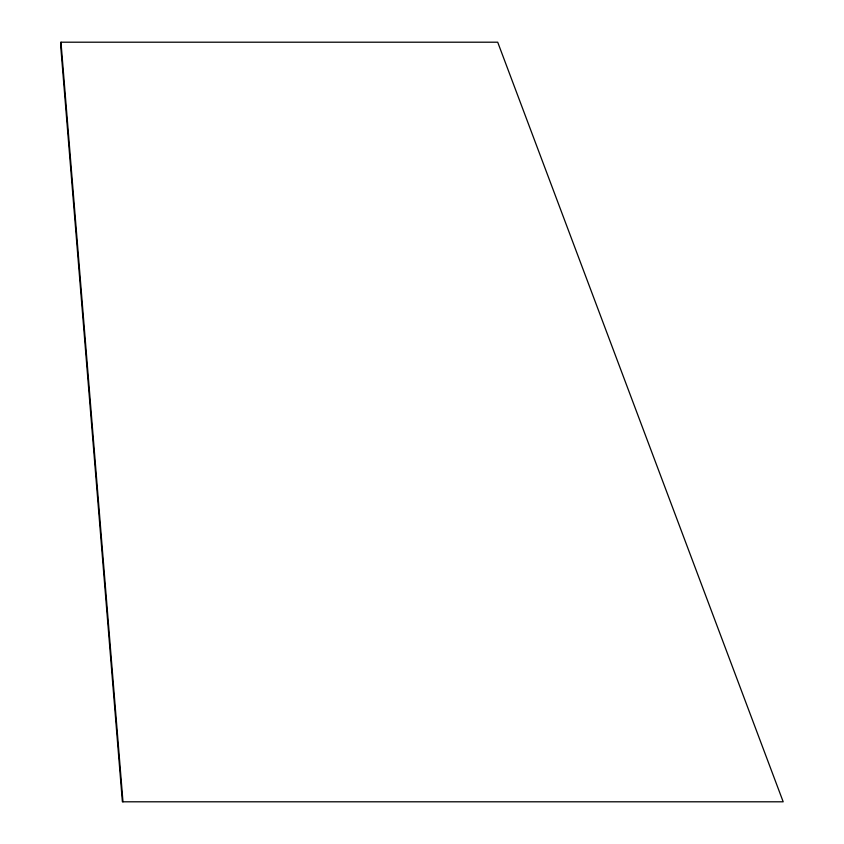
<?xml version="1.0" encoding="UTF-8"?>
<svg xmlns="http://www.w3.org/2000/svg" width="844" height="844" viewBox="0 0 844 844"><rect width="100%" height="100%" fill="white"/><g stroke="black" fill="none" stroke-linecap="round" stroke-linejoin="round"><path stroke-width="1.27" d="M60.979 42.2L60.81 47.317L122.391 801.8L783.19 801.8L497.707 42.2L60.979 42.2L122.981 801.8"/></g></svg>
